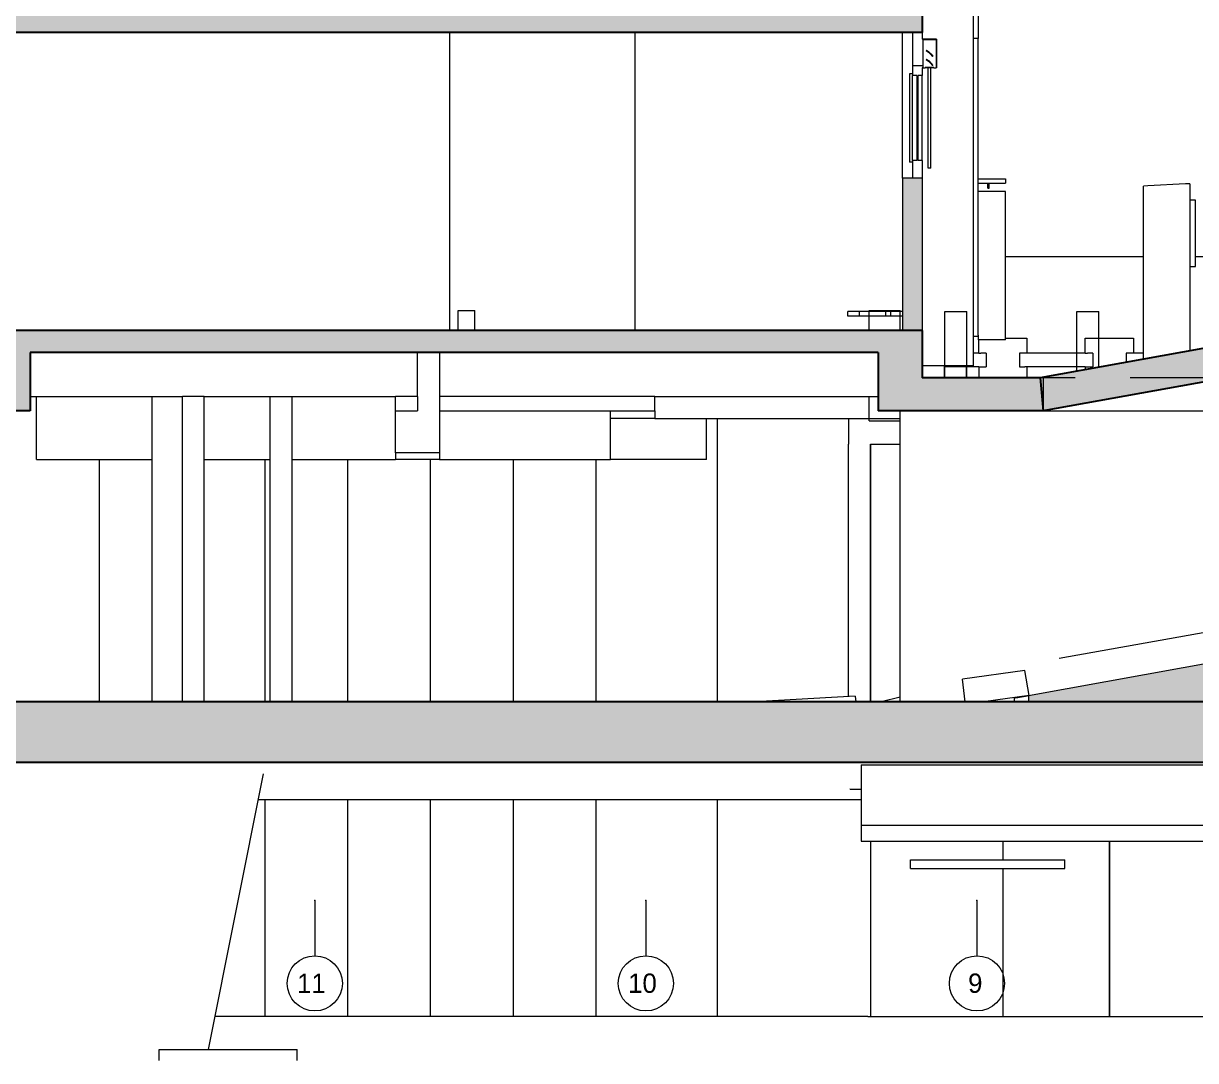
# Model space of a CAD drawing. Header units: metres. Extents: x -35.7 to 3.2, y -7 to 21.9.
# Drawn here: x -29.64 to -19.02, y -6.95 to 2.45 of the extents above; entities that cross this region are included whole.
import ezdxf

# ---------------------------------------------------------------- set-up
doc = ezdxf.new("R2010")
doc.units = ezdxf.units.M
doc.header["$MEASUREMENT"] = 0
for name, pattern in [('Raster', [0.004, 0.002, -0.001, 0, -0.001]), ('Strichlinie eng', [0.002, 0.0015, -0.0005]), ('Verdeckt', [0.002, 0.0015, -0.0005])]:
    doc.linetypes.add(name, pattern=pattern)
for name, color, linetype in [('B_Schnitt B Garagenrampe RB_1_000 Achsraster', 7, 'Continuous'), ('B_Schnitt B Garagenrampe RB_1_110 Wand Aussen', 7, 'Continuous'), ('B_Schnitt B Garagenrampe RB_1_111 Wand Aussen - Bohrpfahlwand 80', 7, 'Continuous'), ('B_Schnitt B Garagenrampe RB_1_112 Wand Aussen - Schachtwände', 7, 'Continuous'), ('B_Schnitt B Garagenrampe RB_1_120 Wand Innen tragend', 7, 'Continuous'), ('B_Schnitt B Garagenrampe RB_1_140 Brüstung', 7, 'Continuous'), ('B_Schnitt B Garagenrampe RB_1_150 Stütze', 7, 'Continuous'), ('B_Schnitt B Garagenrampe RB_1_210 Decke', 7, 'Continuous'), ('B_Schnitt B Garagenrampe RB_1_211 Decke - Bohrpfahl Rost', 7, 'Continuous'), ('B_Schnitt B Garagenrampe RB_1_250 Träger Unterzug', 7, 'Continuous'), ('B_Schnitt B Garagenrampe RB_1_260 Fundament', 7, 'Continuous'), ('B_Schnitt B Garagenrampe RB_1_270 Deckendurchbruchsymbol', 7, 'Continuous'), ('B_Schnitt B Garagenrampe RB_1_420 Rampe', 7, 'Continuous'), ('B_Schnitt B Garagenrampe RB_1_Neubau_950 Polierplan Bemaßung', 7, 'Continuous')]:
    doc.layers.add(name, color=color, linetype=linetype)
doc.styles.add('ERSTELLTER_STIL_1', font='')
doc.styles.get('ERSTELLTER_STIL_1').set_extended_font_data('Eurostile')

msp = doc.modelspace()

# ---------------------------------------------------------------- hatches: boundary and pattern name
at = {"layer": 'B_Schnitt B Garagenrampe RB_1_110 Wand Aussen', "linetype": 'Continuous', "lineweight": 0, "true_color": 0x000000}
msp.add_hatch(color=18, dxfattribs=at).paths.add_polyline_path([(-21.495, 1.05), (-21.675, 1.05), (-21.675, -0.33), (-21.495, -0.33)])
at = {"layer": 'B_Schnitt B Garagenrampe RB_1_210 Decke', "linetype": 'Continuous', "lineweight": 0, "true_color": 0x000000}
for points in [[(-29.98, 2.57), (-29.98, 2.37), (-21.495, 2.37), (-21.495, 2.57)], [(-29.58, -0.53), (-21.895, -0.53), (-21.895, -0.33), (-29.58, -0.33)], [(-21.495, -1.06), (-20.4, -1.06), (-20.427, -0.76), (-21.495, -0.76)]]:
    msp.add_hatch(color=18, dxfattribs=at).paths.add_polyline_path(points)
at = {"layer": 'B_Schnitt B Garagenrampe RB_1_250 Träger Unterzug', "linetype": 'Continuous', "lineweight": 0, "true_color": 0x000000}
for points in [[(-29.58, -0.33), (-29.98, -0.33), (-29.98, -1.06), (-29.58, -1.06)], [(-21.895, -0.33), (-21.895, -1.06), (-21.495, -1.06), (-21.495, -0.33)]]:
    msp.add_hatch(color=18, dxfattribs=at).paths.add_polyline_path(points)
at = {"layer": 'B_Schnitt B Garagenrampe RB_1_260 Fundament', "linetype": 'Continuous', "lineweight": 0, "true_color": 0x000000}
for points in [[(-18.215, -3.697), (-18.215, -3.224), (-20.533, -3.642), (-20.533, -3.697)], [(-30.917, -4.247), (-12.685, -4.247), (-12.685, -3.697), (-30.915, -3.697)]]:
    msp.add_hatch(color=18, dxfattribs=at).paths.add_polyline_path(points)
at = {"layer": 'B_Schnitt B Garagenrampe RB_1_420 Rampe', "linetype": 'Continuous', "lineweight": 0, "true_color": 0x000000}
msp.add_hatch(color=18, dxfattribs=at).paths.add_polyline_path([(-12.685, 0.634), (-20.427, -0.76), (-20.4, -1.06), (-12.685, 0.329)])

# ---------------------------------------------------------------- linework, layer by layer
at = {"layer": 'B_Schnitt B Garagenrampe RB_1_000 Achsraster', "color": 5, "linetype": 'Raster', "lineweight": 0, "ltscale": 1000}
for p, q in [((-27, -5.5), (-27, -6)), ((-24, -5.5), (-24, -6)), ((-21, -5.5), (-21, -6))]:
    msp.add_line(p, q, dxfattribs=at)
at = {"layer": 'B_Schnitt B Garagenrampe RB_1_000 Achsraster', "color": 5, "linetype": 'Continuous', "lineweight": 0, "ltscale": 1000}
for centre in [(-27, -6.25), (-24, -6.25), (-21, -6.25)]:
    msp.add_circle(centre, 0.25, dxfattribs=at)
at = {"layer": 'B_Schnitt B Garagenrampe RB_1_000 Achsraster', "color": 5, "linetype": 'Raster', "lineweight": 0, "ltscale": 1000}
for p in [(-27, -5.5), (-27, -5.5), (-24, -5.5), (-24, -5.5), (-21, -5.5), (-21, -5.5)]:
    msp.add_point(p, dxfattribs=at)
at = {"layer": 'B_Schnitt B Garagenrampe RB_1_110 Wand Aussen', "color": 7, "linetype": 'Continuous', "lineweight": 18, "ltscale": 1000}
for p, q in [((-21.03, -0.65), (-21.03, 2.57)), ((-24.1, 2.37), (-24.1, -0.33)), ((-21.675, 1.05), (-21.675, 2.37)), ((-21.675, 1.05), (-21.675, -0.33)), ((-21.495, 1.05), (-21.495, -0.33)), ((-20.74, 0.34), (-19.49, 0.34)), ((-19.02, 0.34), (-17.07, 0.34)), ((-20.983, -0.535), (-20.983, -0.416)), ((-20.74, -0.4), (-20.547, -0.4)), ((-20.547, -0.4), (-20.547, -0.535)), ((-20.018, -0.535), (-20.018, -0.4)), ((-20.018, -0.4), (-19.582, -0.4)), ((-19.582, -0.4), (-19.582, -0.535)), ((-20.983, -0.535), (-21.03, -0.535)), ((-20.983, -0.535), (-20.964, -0.535)), ((-20.932, -0.535), (-20.964, -0.535)), ((-20.917, -0.535), (-20.932, -0.535)), ((-20.917, -0.535), (-20.917, -0.66)), ((-20.598, -0.535), (-20.613, -0.535)), ((-20.613, -0.535), (-20.613, -0.66)), ((-20.566, -0.535), (-20.598, -0.535)), ((-20.547, -0.535), (-20.566, -0.535)), ((-20.018, -0.535), (-20.547, -0.535)), ((-20.018, -0.535), (-19.999, -0.535)), ((-19.967, -0.535), (-19.999, -0.535)), ((-19.951, -0.535), (-19.967, -0.535)), ((-19.951, -0.535), (-19.951, -0.66)), ((-19.633, -0.535), (-19.649, -0.535)), ((-19.649, -0.535), (-19.649, -0.62)), ((-19.601, -0.535), (-19.633, -0.535)), ((-19.582, -0.535), (-19.601, -0.535)), ((-19.49, -0.535), (-19.582, -0.535)), ((-21.03, -0.65), (-21.495, -0.65)), ((-21.295, -0.66), (-21.295, -0.65)), ((-21.295, -0.66), (-21.295, -0.76)), ((-20.983, -0.66), (-21.295, -0.66)), ((-20.983, -0.66), (-20.983, -0.76)), ((-20.983, -0.66), (-20.964, -0.66)), ((-20.964, -0.66), (-20.932, -0.66)), ((-20.932, -0.66), (-20.917, -0.66)), ((-20.613, -0.66), (-20.598, -0.66)), ((-20.598, -0.66), (-20.566, -0.66)), ((-20.547, -0.66), (-20.566, -0.66)), ((-20.018, -0.66), (-20.547, -0.66)), ((-20.547, -0.66), (-20.547, -0.76)), ((-20.018, -0.66), (-19.999, -0.66)), ((-20.018, -0.66), (-20.018, -0.686)), ((-19.999, -0.66), (-19.967, -0.66)), ((-19.967, -0.66), (-19.951, -0.66))]:
    msp.add_line(p, q, dxfattribs=at)
at = {"layer": 'B_Schnitt B Garagenrampe RB_1_110 Wand Aussen', "color": 7, "linetype": 'Continuous', "lineweight": 13, "ltscale": 1000}
for p, q in [((-21.585, 2.37), (-21.585, 1.98)), ((-21.495, 2.37), (-21.495, 2.31)), ((-21.365, 2.31), (-21.495, 2.31)), ((-21.49, 2.305), (-21.49, 2.05)), ((-21.37, 2.305), (-21.49, 2.305)), ((-21.37, 2.305), (-21.37, 2.05)), ((-21.365, 2.31), (-21.365, 2.05)), ((-21.457, 2.212), (-21.459, 2.209)), ((-21.457, 2.129), (-21.459, 2.127)), ((-21.401, 2.155), (-21.403, 2.153)), ((-21.495, 2.07), (-21.585, 2.07)), ((-21.495, 2.05), (-21.495, 1.98)), ((-21.49, 2.05), (-21.495, 2.05)), ((-21.49, 2.05), (-21.47, 2.05)), ((-21.47, 2.051), (-21.47, 2.05)), ((-21.469, 2.051), (-21.47, 2.051)), ((-21.39, 2.05), (-21.47, 2.05)), ((-21.469, 2.055), (-21.469, 2.051)), ((-21.392, 2.055), (-21.469, 2.055)), ((-21.442, 1.14), (-21.442, 2.05)), ((-21.418, 1.14), (-21.418, 2.05)), ((-21.401, 2.073), (-21.403, 2.071)), ((-21.392, 2.055), (-21.392, 2.051)), ((-21.39, 2.051), (-21.392, 2.051)), ((-21.39, 2.051), (-21.39, 2.05)), ((-21.39, 2.05), (-21.37, 2.05)), ((-21.365, 2.05), (-21.37, 2.05)), ((-21.61, 1.995), (-21.61, 1.195)), ((-21.585, 1.995), (-21.61, 1.995)), ((-21.585, 1.21), (-21.585, 1.98)), ((-21.545, 1.98), (-21.585, 1.98)), ((-21.545, 1.98), (-21.545, 1.21)), ((-21.535, 1.98), (-21.535, 1.21)), ((-21.495, 1.98), (-21.535, 1.98)), ((-21.495, 1.21), (-21.495, 1.98)), ((-21.585, 1.195), (-21.61, 1.195)), ((-21.585, 1.21), (-21.585, 1.05)), ((-21.545, 1.21), (-21.585, 1.21)), ((-21.495, 1.21), (-21.535, 1.21)), ((-21.495, 1.21), (-21.495, 1.05)), ((-21.418, 1.14), (-21.442, 1.14))]:
    msp.add_line(p, q, dxfattribs=at)
at = {"layer": 'B_Schnitt B Garagenrampe RB_1_110 Wand Aussen', "color": 7, "linetype": 'Continuous', "lineweight": 13, "ltscale": 1000, "flags": 128}
for points in [[(-21.459, 2.209), (-21.438, 2.193), (-21.42, 2.174), (-21.403, 2.153)], [(-21.459, 2.127), (-21.438, 2.111), (-21.42, 2.092), (-21.403, 2.071)], [(-21.457, 2.212), (-21.436, 2.195), (-21.417, 2.176), (-21.401, 2.155)], [(-21.457, 2.129), (-21.436, 2.113), (-21.417, 2.094), (-21.401, 2.073)]]:
    msp.add_lwpolyline(points, dxfattribs=at)
at = {"layer": 'B_Schnitt B Garagenrampe RB_1_110 Wand Aussen', "color": 7, "linetype": 'Continuous', "lineweight": 18, "ltscale": 1000, "flags": 128}
msp.add_lwpolyline([(-21.495, 1.05), (-21.585, 1.05), (-21.675, 1.05)], dxfattribs=at)
at = {"layer": 'B_Schnitt B Garagenrampe RB_1_111 Wand Aussen - Bohrpfahlwand 80', "color": 7, "linetype": 'Continuous', "lineweight": 18, "ltscale": 1000}
for p, q in [((-29.523, -1.5), (-29.523, -0.93)), ((-23.35, -3.697), (-23.35, -1.13)), ((-21.965, -1.36), (-21.965, -3.697)), ((-28.95, -3.697), (-28.95, -1.5)), ((-27.45, -3.697), (-27.45, -1.5)), ((-26.7, -3.697), (-26.7, -1.5)), ((-25.95, -3.697), (-25.95, -1.5)), ((-25.2, -3.697), (-25.2, -1.5)), ((-24.45, -3.697), (-24.45, -1.5)), ((-27.45, -6.55), (-27.45, -4.583)), ((-26.7, -6.55), (-26.7, -4.583)), ((-25.95, -6.55), (-25.95, -4.583)), ((-25.2, -6.55), (-25.2, -4.583)), ((-24.45, -6.55), (-24.45, -4.583)), ((-23.35, -6.55), (-23.35, -4.583)), ((-21.965, -4.96), (-21.965, -6.55)), ((-21.965, -4.96), (-21.965, -6.55)), ((-20.765, -4.96), (-20.765, -5.13)), ((-19.801, -4.96), (-19.801, -6.55)), ((-19.799, -4.96), (-19.799, -6.55)), ((-20.765, -5.21), (-20.765, -6.55)), ((-27.45, -6.55), (-27.904, -6.55)), ((-26.7, -6.55), (-27.45, -6.55)), ((-25.95, -6.55), (-26.7, -6.55)), ((-25.2, -6.55), (-25.95, -6.55)), ((-24.45, -6.55), (-25.2, -6.55)), ((-23.35, -6.55), (-24.45, -6.55)), ((-21.99, -6.55), (-23.35, -6.55)), ((-21.99, -6.55), (-21.965, -6.55)), ((-21.965, -6.55), (-21.495, -6.55)), ((-21.965, -6.55), (-21.965, -6.55)), ((-21.495, -6.55), (-20.765, -6.55)), ((-20.765, -6.55), (-19.801, -6.55)), ((-19.8, -6.55), (-19.801, -6.55)), ((-19.799, -6.55), (-19.8, -6.55)), ((-19.799, -6.55), (-18.8, -6.55))]:
    msp.add_line(p, q, dxfattribs=at)
msp.add_point((-21.965, -6.55), dxfattribs=at)
at = {"layer": 'B_Schnitt B Garagenrampe RB_1_112 Wand Aussen - Schachtwände', "color": 7, "linetype": 'Continuous', "lineweight": 18, "ltscale": 1000}
for p, q in [((-19.45, 0.981), (-19.49, 0.979)), ((-19.49, -0.591), (-19.49, 0.979)), ((-19.11, 0.998), (-19.45, 0.981)), ((-19.07, 1), (-19.11, 0.998)), ((-19.07, 1), (-19.07, -0.516)), ((-19.02, 0.85), (-19.07, 0.85)), ((-19.02, 0.25), (-19.02, 0.85)), ((-19.07, 0.25), (-19.02, 0.25))]:
    msp.add_line(p, q, dxfattribs=at)
at = {"layer": 'B_Schnitt B Garagenrampe RB_1_120 Wand Innen tragend', "color": 7, "linetype": 'Continuous', "lineweight": 18, "ltscale": 1000}
for p, q in [((-25.775, -0.33), (-25.775, 2.37)), ((-21.695, -3.697), (-21.695, -1.06)), ((-28.411, -6.85), (-28.355, -6.85)), ((-28.411, -6.95), (-28.411, -6.85)), ((-28.355, -6.85), (-28.243, -6.85)), ((-28.243, -6.85), (-28.133, -6.85)), ((-28.133, -6.85), (-28.025, -6.85)), ((-28.025, -6.85), (-27.919, -6.85)), ((-27.919, -6.85), (-27.818, -6.85)), ((-27.818, -6.85), (-27.722, -6.85)), ((-27.722, -6.85), (-27.631, -6.85)), ((-27.631, -6.85), (-27.547, -6.85)), ((-27.547, -6.85), (-27.469, -6.85)), ((-27.469, -6.85), (-27.399, -6.85)), ((-27.399, -6.85), (-27.337, -6.85)), ((-27.337, -6.85), (-27.284, -6.85)), ((-27.284, -6.85), (-27.24, -6.85)), ((-27.24, -6.85), (-27.205, -6.85)), ((-27.205, -6.85), (-27.18, -6.85)), ((-27.18, -6.85), (-27.165, -6.85)), ((-27.165, -6.85), (-27.16, -6.85)), ((-27.16, -6.95), (-27.16, -6.85))]:
    msp.add_line(p, q, dxfattribs=at)
at = {"layer": 'B_Schnitt B Garagenrampe RB_1_140 Brüstung', "color": 7, "linetype": 'Continuous', "lineweight": 18, "ltscale": 1000}
for p, q in [((-20.99, 2.536), (-20.99, 2.317)), ((-20.99, 2.317), (-21.03, 2.317)), ((-20.99, -0.373), (-20.99, 2.317)), ((-20.74, 0.93), (-20.99, 0.93)), ((-20.74, -0.416), (-20.74, 0.93)), ((-21.03, -0.383), (-20.99, -0.383)), ((-20.99, -0.373), (-20.99, -0.416)), ((-20.74, -0.416), (-20.99, -0.416))]:
    msp.add_line(p, q, dxfattribs=at)
at = {"layer": 'B_Schnitt B Garagenrampe RB_1_140 Brüstung', "color": 7, "linetype": 'Continuous', "lineweight": 13, "ltscale": 1000}
for p, q in [((-20.99, 1.044), (-20.74, 1.044)), ((-20.99, 1.004), (-20.9, 1.004)), ((-20.9, 1.004), (-20.9, 1.004)), ((-20.9, 1.004), (-20.899, 1.004)), ((-20.9, 0.959), (-20.9, 1.004)), ((-20.9, 0.959), (-20.9, 0.959)), ((-20.9, 0.959), (-20.899, 0.959)), ((-20.899, 1.004), (-20.899, 1.004)), ((-20.899, 1.004), (-20.898, 1.004)), ((-20.899, 0.959), (-20.899, 0.959)), ((-20.899, 0.959), (-20.898, 0.959)), ((-20.898, 1.004), (-20.897, 1.004)), ((-20.898, 0.959), (-20.897, 0.959)), ((-20.897, 1.004), (-20.897, 1.004)), ((-20.897, 1.004), (-20.896, 1.004)), ((-20.897, 0.959), (-20.897, 0.959)), ((-20.897, 0.959), (-20.896, 0.959)), ((-20.896, 1.004), (-20.895, 1.004)), ((-20.896, 0.959), (-20.895, 0.959)), ((-20.895, 1.004), (-20.894, 1.004)), ((-20.895, 0.959), (-20.894, 0.959)), ((-20.894, 1.004), (-20.893, 1.004)), ((-20.894, 0.959), (-20.893, 0.959)), ((-20.893, 1.004), (-20.893, 1.004)), ((-20.893, 1.004), (-20.892, 1.004)), ((-20.893, 0.959), (-20.893, 0.959)), ((-20.893, 0.959), (-20.892, 0.959)), ((-20.892, 1.004), (-20.891, 1.004)), ((-20.892, 0.959), (-20.891, 0.959)), ((-20.891, 1.004), (-20.891, 1.004)), ((-20.891, 1.004), (-20.89, 1.004)), ((-20.891, 0.959), (-20.891, 0.959)), ((-20.891, 0.959), (-20.89, 0.959)), ((-20.89, 1.004), (-20.89, 1.004)), ((-20.89, 0.959), (-20.89, 1.004)), ((-20.89, 1.004), (-20.74, 1.004)), ((-20.89, 0.959), (-20.89, 0.959)), ((-20.74, 1.044), (-20.74, 1.044)), ((-20.74, 1.044), (-20.74, 1.043)), ((-20.74, 1.043), (-20.74, 1.041)), ((-20.74, 1.041), (-20.74, 1.039)), ((-20.74, 1.039), (-20.74, 1.037)), ((-20.74, 1.037), (-20.74, 1.034)), ((-20.74, 1.034), (-20.74, 1.031)), ((-20.74, 1.031), (-20.74, 1.028)), ((-20.74, 1.028), (-20.74, 1.024)), ((-20.74, 1.024), (-20.74, 1.021)), ((-20.74, 1.021), (-20.74, 1.017)), ((-20.74, 1.017), (-20.74, 1.014)), ((-20.74, 1.014), (-20.74, 1.011)), ((-20.74, 1.011), (-20.74, 1.009)), ((-20.74, 1.009), (-20.74, 1.007)), ((-20.74, 1.007), (-20.74, 1.005)), ((-20.74, 1.005), (-20.74, 1.004)), ((-20.74, 1.004), (-20.74, 1.004))]:
    msp.add_line(p, q, dxfattribs=at)
at = {"layer": 'B_Schnitt B Garagenrampe RB_1_150 Stütze', "color": 7, "linetype": 'Continuous', "lineweight": 13, "ltscale": 1000}
for p, q in [((-28.474, -3.697), (-28.474, -0.93)), ((-28.002, -0.93), (-28.2, -0.93)), ((-28.2, -3.697), (-28.2, -0.93)), ((-28.002, -3.697), (-28.002, -0.93)), ((-27.405, -3.697), (-27.405, -0.93)), ((-27.205, -3.697), (-27.205, -0.93)), ((-22.165, -3.649), (-22.165, -1.36)), ((-21.965, -3.697), (-21.965, -1.36))]:
    msp.add_line(p, q, dxfattribs=at)
at = {"layer": 'B_Schnitt B Garagenrampe RB_1_210 Decke', "color": 7, "linetype": 'Continuous', "lineweight": 25, "ltscale": 1000}
for p, q in [((-21.495, 2.57), (-21.495, 2.37)), ((-21.895, -0.33), (-29.58, -0.33)), ((-21.895, -0.53), (-29.58, -0.53)), ((-20.427, -0.76), (-21.495, -0.76)), ((-20.427, -0.76), (-20.4, -1.06)), ((-20.4, -1.06), (-21.495, -1.06))]:
    msp.add_line(p, q, dxfattribs=at)
at = {"layer": 'B_Schnitt B Garagenrampe RB_1_210 Decke', "color": 8, "linetype": 'Continuous', "lineweight": 13, "ltscale": 1000}
msp.add_line((-20.427, -0.76), (-20.427, -0.76), dxfattribs=at)
at = {"layer": 'B_Schnitt B Garagenrampe RB_1_210 Decke', "color": 7, "linetype": 'Continuous', "lineweight": 13, "ltscale": 1000}
for p, q in [((-26.07, -0.93), (-26.27, -0.93)), ((-26.27, -1.06), (-26.27, -0.93)), ((-26.07, -0.93), (-26.07, -1.06)), ((-23.92, -0.93), (-25.87, -0.93)), ((-23.92, -1.06), (-23.92, -0.93)), ((-26.27, -1.06), (-26.07, -1.06)), ((-25.87, -1.06), (-23.92, -1.06))]:
    msp.add_line(p, q, dxfattribs=at)
at = {"layer": 'B_Schnitt B Garagenrampe RB_1_210 Decke', "color": 7, "linetype": 'Continuous', "lineweight": 25, "ltscale": 1000, "flags": 128}
msp.add_lwpolyline([(-21.495, 2.37), (-21.585, 2.37), (-29.89, 2.37), (-29.98, 2.37)], dxfattribs=at)
at = {"layer": 'B_Schnitt B Garagenrampe RB_1_210 Decke', "color": 7, "linetype": 'Verdeckt', "lineweight": 13, "ltscale": 1000, "flags": 128}
msp.add_lwpolyline([(-20.4, -1.06), (-14.47, -1.06), (-14.47, -0.51), (-6.225, -0.51), (-6.225, -0.56), (-3.11, -0.56), (-3.11, -0.735), (-0.08, -0.735), (-0.08, -0.435), (-2.93, -0.435), (-2.93, -0.36), (-6.045, -0.36), (-6.045, -0.31), (-14.87, -0.31), (-14.87, -0.76), (-20.4, -0.76)], close=True, dxfattribs=at)
at = {"layer": 'B_Schnitt B Garagenrampe RB_1_211 Decke - Bohrpfahl Rost', "color": 8, "linetype": 'Continuous', "lineweight": 13, "ltscale": 1000}
for p, q in [((-29.523, -1.5), (-28.474, -1.5)), ((-28.002, -1.5), (-27.405, -1.5)), ((-27.205, -1.5), (-26.27, -1.5))]:
    msp.add_line(p, q, dxfattribs=at)
at = {"layer": 'B_Schnitt B Garagenrampe RB_1_250 Träger Unterzug', "color": 7, "linetype": 'Continuous', "lineweight": 25, "ltscale": 1000}
for p, q in [((-21.675, -0.33), (-21.895, -0.33)), ((-21.495, -0.33), (-21.675, -0.33)), ((-21.495, -0.33), (-21.495, -0.76)), ((-29.58, -0.53), (-29.58, -1.06)), ((-21.895, -0.53), (-21.895, -1.06)), ((-29.58, -1.06), (-29.98, -1.06)), ((-21.495, -1.06), (-21.895, -1.06))]:
    msp.add_line(p, q, dxfattribs=at)
at = {"layer": 'B_Schnitt B Garagenrampe RB_1_250 Träger Unterzug', "color": 7, "linetype": 'Continuous', "lineweight": 13, "ltscale": 1000}
for p, q in [((-26.07, -0.93), (-26.07, -0.53)), ((-25.87, -0.53), (-25.87, -1.439)), ((-29.58, -0.93), (-28.2, -0.93)), ((-28.002, -0.93), (-26.27, -0.93)), ((-23.92, -0.93), (-21.895, -0.93)), ((-26.27, -1.439), (-26.27, -1.06)), ((-24.32, -1.13), (-24.32, -1.06)), ((-23.92, -1.06), (-23.92, -1.13)), ((-24.32, -1.5), (-24.32, -1.13)), ((-23.92, -1.13), (-24.32, -1.13)), ((-23.92, -1.13), (-21.695, -1.13)), ((-23.45, -1.5), (-23.45, -1.13)), ((-22.165, -1.13), (-22.165, -1.36)), ((-21.965, -1.36), (-21.695, -1.36)), ((-25.87, -1.439), (-26.27, -1.439)), ((-26.27, -1.439), (-26.27, -1.5)), ((-25.87, -1.439), (-25.87, -1.5)), ((-25.87, -1.5), (-26.27, -1.5)), ((-25.87, -1.5), (-26.27, -1.5)), ((-25.87, -1.5), (-24.32, -1.5)), ((-23.45, -1.5), (-24.32, -1.5))]:
    msp.add_line(p, q, dxfattribs=at)
at = {"layer": 'B_Schnitt B Garagenrampe RB_1_250 Träger Unterzug', "color": 7, "linetype": 'Continuous', "lineweight": 25, "ltscale": 1000, "flags": 128}
msp.add_lwpolyline([(-29.58, -0.33), (-29.89, -0.33), (-29.98, -0.33)], dxfattribs=at)
at = {"layer": 'B_Schnitt B Garagenrampe RB_1_260 Fundament', "color": 7, "linetype": 'Continuous', "lineweight": 13, "ltscale": 1000}
for p, q in [((-18.215, -3.224), (-20.533, -3.642)), ((-20.553, -3.645), (-20.661, -3.665)), ((-20.661, -3.697), (-20.661, -3.665)), ((-20.533, -3.642), (-20.553, -3.645)), ((-20.533, -3.642), (-20.533, -3.697)), ((-21.603, -5.21), (-21.603, -5.13)), ((-21.603, -5.13), (-20.203, -5.13)), ((-20.203, -5.21), (-20.203, -5.13)), ((-21.603, -5.21), (-20.203, -5.21))]:
    msp.add_line(p, q, dxfattribs=at)
at = {"layer": 'B_Schnitt B Garagenrampe RB_1_260 Fundament', "color": 7, "linetype": 'Continuous', "lineweight": 25, "ltscale": 1000}
for p, q in [((-20.533, -3.697), (-30.915, -3.697)), ((-18.215, -3.697), (-20.533, -3.697)), ((-13.085, -4.247), (-30.917, -4.247))]:
    msp.add_line(p, q, dxfattribs=at)
at = {"layer": 'B_Schnitt B Garagenrampe RB_1_260 Fundament', "color": 7, "linetype": 'Continuous', "lineweight": 18, "ltscale": 1000}
for p, q in [((-27.964, -6.85), (-27.465, -4.351)), ((-22.05, -4.27), (-14.05, -4.27)), ((-22.05, -4.27), (-22.05, -4.82)), ((-27.512, -4.583), (-22.05, -4.583)), ((-22.05, -4.82), (-22.05, -4.96)), ((-14.05, -4.82), (-22.05, -4.82)), ((-22.05, -4.96), (-14.05, -4.96))]:
    msp.add_line(p, q, dxfattribs=at)
at = {"layer": 'B_Schnitt B Garagenrampe RB_1_270 Deckendurchbruchsymbol', "color": 7, "linetype": 'Continuous', "lineweight": 13, "ltscale": 1000}
for p, q in [((-25.7, -0.15), (-25.55, -0.15)), ((-25.7, -0.33), (-25.7, -0.15)), ((-25.55, -0.33), (-25.55, -0.15)), ((-21.975, -0.15), (-21.695, -0.15)), ((-21.975, -0.33), (-21.975, -0.15)), ((-21.695, -0.33), (-21.695, -0.15)), ((-21.29, -0.16), (-21.09, -0.16)), ((-21.29, -0.76), (-21.29, -0.16)), ((-21.09, -0.76), (-21.09, -0.16)), ((-20.095, -0.16), (-19.895, -0.16)), ((-20.095, -0.7), (-20.095, -0.16)), ((-19.895, -0.664), (-19.895, -0.16)), ((-21.294, -0.76), (-21.294, -0.65)), ((-21.094, -0.76), (-21.094, -0.65)), ((-21.975, -1.15), (-21.975, -0.93)), ((-21.975, -1.15), (-21.695, -1.15)), ((-22.15, -4.49), (-22.15, -4.488)), ((-22.15, -4.49), (-22.149, -4.49)), ((-22.149, -4.49), (-22.149, -4.487)), ((-22.149, -4.49), (-22.145, -4.49)), ((-22.145, -4.49), (-22.145, -4.487)), ((-22.145, -4.49), (-22.139, -4.49)), ((-22.139, -4.49), (-22.139, -4.487)), ((-22.139, -4.49), (-22.131, -4.49)), ((-22.131, -4.49), (-22.131, -4.487)), ((-22.131, -4.49), (-22.12, -4.49)), ((-22.12, -4.49), (-22.12, -4.486)), ((-22.12, -4.49), (-22.108, -4.49)), ((-22.108, -4.49), (-22.108, -4.486)), ((-22.108, -4.49), (-22.095, -4.49)), ((-22.095, -4.49), (-22.095, -4.486)), ((-22.095, -4.49), (-22.08, -4.49)), ((-22.08, -4.49), (-22.08, -4.486)), ((-22.08, -4.49), (-22.065, -4.49)), ((-22.065, -4.49), (-22.065, -4.486)), ((-22.065, -4.49), (-22.051, -4.49)), ((-22.051, -4.49), (-22.051, -4.486)), ((-22.051, -4.49), (-22.05, -4.49))]:
    msp.add_line(p, q, dxfattribs=at)
at = {"layer": 'B_Schnitt B Garagenrampe RB_1_270 Deckendurchbruchsymbol', "color": 1, "linetype": 'Continuous', "lineweight": 0, "ltscale": 1000}
for p, q in [((-22.064, -0.16), (-22.17, -0.16)), ((-22.17, -0.2), (-22.17, -0.16)), ((-22.064, -0.2), (-22.17, -0.2)), ((-21.675, -0.16), (-22.064, -0.16)), ((-22.064, -0.2), (-22.064, -0.16)), ((-21.675, -0.2), (-22.064, -0.2)), ((-21.825, -0.2), (-21.825, -0.16)), ((-21.781, -0.2), (-21.781, -0.16))]:
    msp.add_line(p, q, dxfattribs=at)
at = {"layer": 'B_Schnitt B Garagenrampe RB_1_420 Rampe', "color": 7, "linetype": 'Continuous', "lineweight": 25, "ltscale": 1000}
for p, q in [((-12.865, 0.601), (-20.427, -0.76)), ((-12.685, 0.329), (-20.4, -1.06)), ((-20.427, -0.76), (-20.4, -1.06))]:
    msp.add_line(p, q, dxfattribs=at)
at = {"layer": 'B_Schnitt B Garagenrampe RB_1_420 Rampe', "color": 7, "linetype": 'Continuous', "lineweight": 13, "ltscale": 1000}
for p, q in [((-20.565, -3.413), (-21.132, -3.491)), ((-21.106, -3.697), (-21.132, -3.491)), ((-20.528, -3.64), (-20.565, -3.413)), ((-22.102, -3.646), (-23.014, -3.697)), ((-22.102, -3.646), (-22.096, -3.697)), ((-21.695, -3.656), (-21.869, -3.697)), ((-20.528, -3.64), (-20.94, -3.697)), ((-20.924, -3.697), (-20.83, -3.685)), ((-20.649, -3.661), (-20.528, -3.64))]:
    msp.add_line(p, q, dxfattribs=at)
at = {"layer": 'B_Schnitt B Garagenrampe RB_1_Neubau_950 Polierplan Bemaßung', "color": 7, "linetype": 'Strichlinie eng', "lineweight": 13, "ltscale": 1000}
msp.add_line((-5, -0.56), (-20.533, -3.356), dxfattribs=at)

# ---------------------------------------------------------------- texts
at = {"layer": 'B_Schnitt B Garagenrampe RB_1_000 Achsraster', "color": 5, "linetype": 'Continuous', "lineweight": 0, "char_height": 0.175, "attachment_point": 1, "style": 'ERSTELLTER_STIL_1'}
for s, insert in [('\\A1;{\\pql;\\pt0;\\fEurostile|b0|i0|c0|p0;\\W1.000000;10}', (-24.161, -6.161)), ('\\A1;{\\pql;\\pt0;\\fEurostile|b0|i0|c0|p0;\\W1.000000;9}', (-21.08, -6.161)), ('\\A1;{\\pql;\\pt0;\\fEurostile|b0|i0|c0|p0;\\W1.000000;11}', (-27.161, -6.162))]:
    msp.add_mtext(s, dxfattribs=dict(at, insert=insert))

doc.saveas('drawing.dxf')
